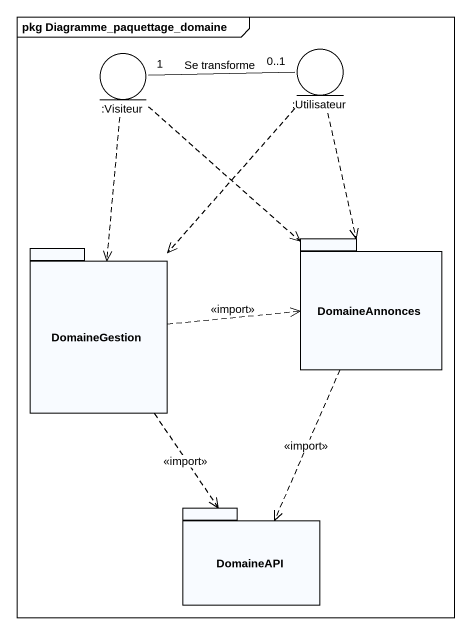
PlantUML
@startuml
mainframe pkg Diagramme_paquettage_domaine
entity ":Visiteur" as Visiteur
entity ":Utilisateur" as Utilisateur
package DomaineGestion {
}
package DomaineAnnonces {
}
package DomaineAPI {
}
Visiteur "1" -right- "0..1" Utilisateur : Se transforme
Visiteur ..> DomaineGestion
Visiteur ..> DomaineAnnonces
Utilisateur ..> DomaineGestion
Utilisateur ..> DomaineAnnonces
DomaineGestion .right.> DomaineAnnonces : <<import>>
DomaineGestion ..> DomaineAPI : <<import>>
DomaineAnnonces ..> DomaineAPI : <<import>>
@enduml
